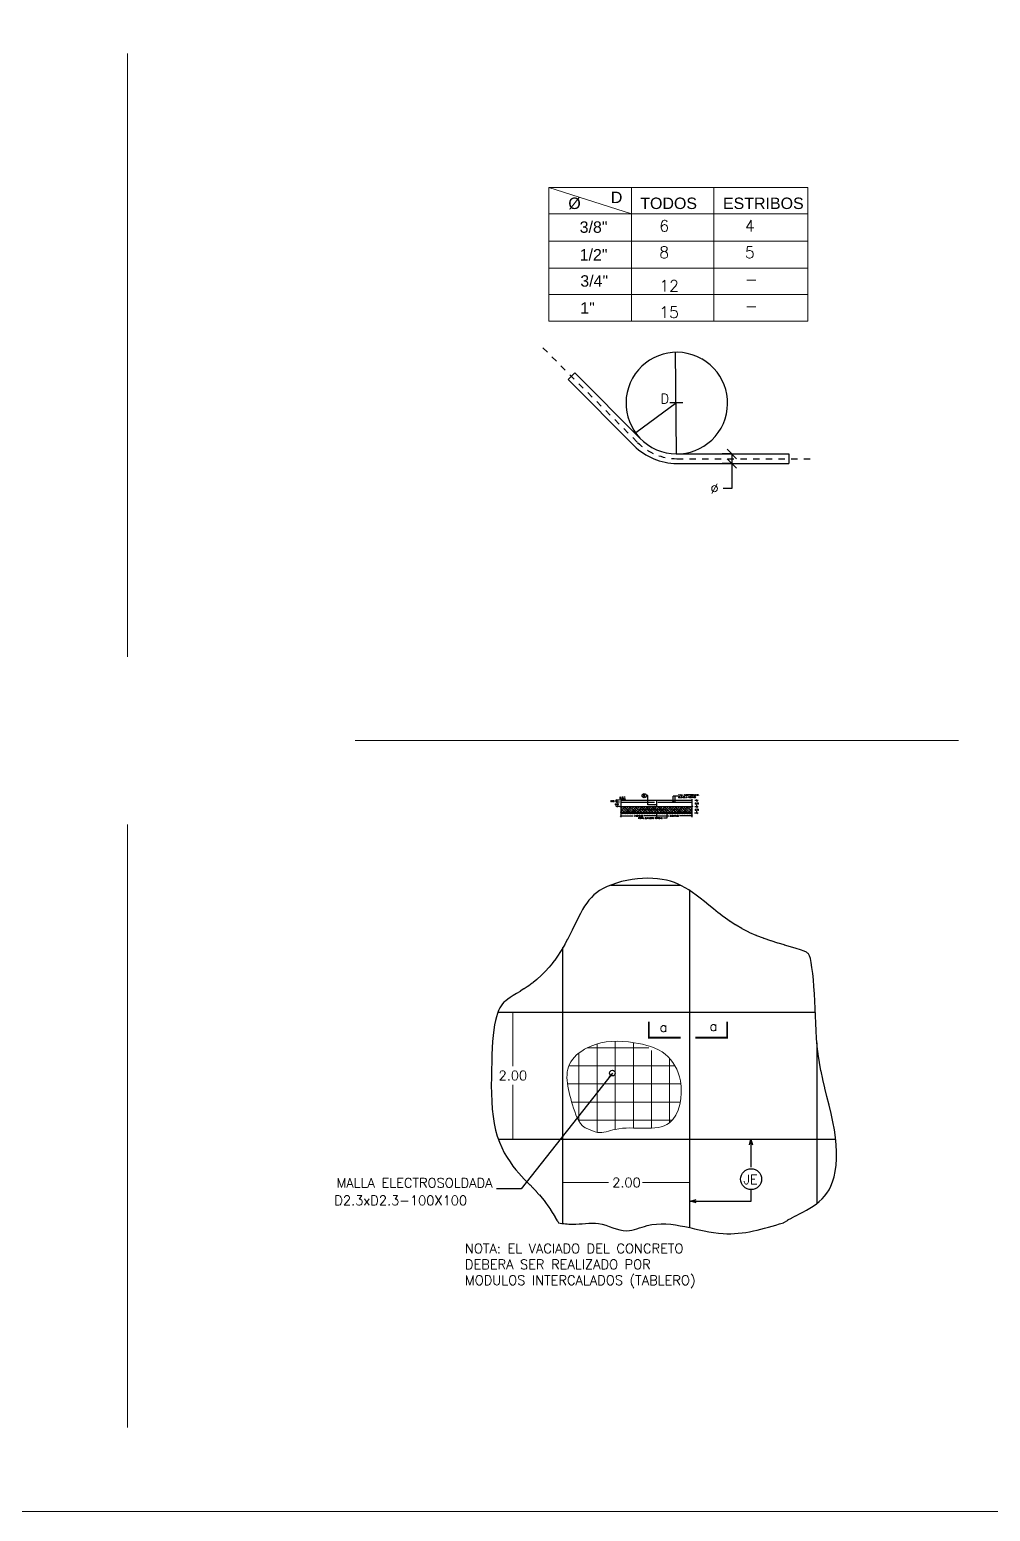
# Model space of a CAD drawing. Header units: millimetres. Extents: x -110 to 118, y 0 to 143.
# Drawn here: x -94.88 to -79.75, y 0 to 23.34 of the extents above; entities that cross this region are included whole.
import ezdxf

# ---------------------------------------------------------------- set-up
doc = ezdxf.new("R2010")
doc.units = ezdxf.units.MM
doc.header["$PDMODE"] = 3
doc.linetypes.add('Dash Style-1', pattern=[0.416641, 0.208282, -0.208359])
doc.layers.get('0').update_dxf_attribs({"lineweight": 0})
for name, color, linetype in [('ACERO', 5, 'Continuous'), ('BORDES', 7, 'Continuous'), ('DETALLES', 7, 'Continuous'), ('DIMTEXTO', 4, 'Continuous'), ('HATCH', 8, 'Continuous'), ('SANITARIOS', 4, 'Continuous'), ('SECCION', 1, 'Continuous'), ('textos', 7, 'Continuous'), ('VIGA-LOSA', 1, 'Continuous')]:
    doc.layers.add(name, color=color, linetype=linetype)
doc.layers.add('COLUMNAS', color=7, linetype='Continuous', lineweight=18)
doc.layers.add('DIM', color=7, linetype='Continuous', lineweight=15)
doc.styles.add('SIMPLEX', font='SIMPLEX', dxfattribs={"height": 0.2})
doc.styles.add('SMPLEX', font='simplex.shx')
doc.styles.add('TITULOS', font='arial.ttf')
doc.dimstyles.new('DIM-10', dxfattribs={"dimscale": 0.1, "dimtxt": 0.2, "dimasz": 0.2, "dimexe": 0.2, "dimexo": 0.2, "dimgap": 0.1, "dimtad": 0, "dimtih": 1, "dimtoh": 1, "dimzin": 0, "dimdsep": 46, "dimtxsty": 'SMPLEX', "dimblk": 'OBLIQUE', "dimcen": 0.2, "dimclrd": 4, "dimclre": 4, "dimclrt": 4, "dimadec": 0, "dimazin": 0, "dimtfac": 1, "dimtmove": 0, "dimatfit": 3, "dimldrblk": 'OPEN30', "dimfxl": 1, "dimtolj": 1, "dimtzin": 0, "dimarcsym": 0})
doc.dimstyles.new('DIM-60', dxfattribs={"dimscale": 0.6, "dimtxt": 0.2, "dimasz": 0.2, "dimexe": 0.2, "dimexo": 0.2, "dimgap": 0.1, "dimtad": 0, "dimtih": 1, "dimtoh": 1, "dimzin": 0, "dimdsep": 46, "dimtxsty": 'SIMPLEX', "dimblk1": 'OBLIQUE', "dimblk2": 'OBLIQUE', "dimsah": 1, "dimcen": 0.2, "dimclrd": 4, "dimclre": 4, "dimclrt": 4, "dimadec": 0, "dimazin": 0, "dimtfac": 1, "dimtmove": 0, "dimatfit": 3, "dimldrblk": 'OPEN30', "dimfxl": 1, "dimtolj": 1, "dimtzin": 0, "dimarcsym": 0})
doc.dimstyles.new('DIM-75', dxfattribs={"dimscale": 0.75, "dimtxt": 0.2, "dimasz": 0.2, "dimexe": 0.2, "dimexo": 0.2, "dimgap": 0.1, "dimtad": 0, "dimtih": 1, "dimtoh": 1, "dimzin": 0, "dimdsep": 46, "dimtxsty": 'SMPLEX', "dimblk1": 'OBLIQUE', "dimblk2": 'OBLIQUE', "dimsah": 1, "dimcen": 0.2, "dimclrd": 4, "dimclre": 4, "dimclrt": 4, "dimadec": 0, "dimazin": 0, "dimtfac": 1, "dimtmove": 0, "dimatfit": 3, "dimldrblk": 'OBLIQUE', "dimfxl": 0.2, "dimfxlon": 1, "dimtfill": 1, "dimtolj": 1, "dimtzin": 0, "dimarcsym": 0})

# ---------------------------------------------------------------- blocks, each defined once
blk = doc.blocks.new('_Oblique')
at = {"layer": 'SANITARIOS', "color": 0, "lineweight": -2}
blk.add_line((-0.5, -0.5), (0.5, 0.5), dxfattribs=at)
blk = doc.blocks.new('*D7')
at = {"layer": 'Defpoints', "color": 0, "transparency": 16777216}
for p in [(-83.747, 16.654), (-83.821, 16.504), (-83.747, 16.504)]:
    blk.add_point(p, dxfattribs=at)
at = {"layer": 'DIM', "color": 4, "lineweight": -2, "transparency": 16777216}
for p, q in [((-83.821, 16.654), (-83.971, 16.654)), ((-83.821, 16.654), (-83.821, 16.504)), ((-83.821, 16.504), (-83.971, 16.504)), ((-83.821, 16.504), (-83.821, 16.107)), ((-83.821, 16.107), (-83.971, 16.107))]:
    blk.add_line(p, q, dxfattribs=at)
at = {"layer": 'DIM', "color": 4, "lineweight": -2, "transparency": 16777216, "xscale": 0.15, "yscale": 0.15, "zscale": 0.15}
for p, rotation in [((-83.821, 16.654), 90), ((-83.821, 16.504), 270)]:
    blk.add_blockref('_Oblique', p, dxfattribs=dict(at, rotation=rotation))
at = {"layer": 'DIM', "color": 4, "transparency": 16777216, "insert": (-84.092, 16.107), "char_height": 0.15, "attachment_point": 5, "style": 'SMPLEX', "bg_fill": 3, "box_fill_scale": 1.1, "bg_fill_color": 256, "bg_fill_true_color": 13158600, "bg_fill_transparency": 0}
blk.add_mtext('\\A1;%%C ', dxfattribs=at)
blk = doc.blocks.new('_Open30')
at = {"layer": 'DIMTEXTO', "color": 0, "lineweight": -2}
for p, q in [((-1, 0.27), (0, 0)), ((0, 0), (-1, -0.27)), ((0, 0), (-1, 0))]:
    blk.add_line(p, q, dxfattribs=at)
blk = doc.blocks.new('_ArchTick')
at = {"color": 0, "linetype": 'ByBlock', "const_width": 0.00591}
blk.add_lwpolyline([(-0.02, -0.02), (0.02, 0.02)], dxfattribs=at)
blk = doc.blocks.new('*D16')
at = {"layer": 'Defpoints', "color": 0, "transparency": 16777216}
for p in [(-84.428, 10.999), (-84.421, 11.099), (-84.371, 10.999)]:
    blk.add_point(p, dxfattribs=at)
at = {"layer": 'DIMTEXTO', "color": 4, "lineweight": -2, "transparency": 16777216}
for p, q in [((-84.408, 10.999), (-84.351, 10.999)), ((-84.401, 11.099), (-84.351, 11.099)), ((-84.371, 11.099), (-84.371, 11.069)), ((-84.371, 10.999), (-84.371, 11.029))]:
    blk.add_line(p, q, dxfattribs=at)
at = {"layer": 'DIMTEXTO', "color": 4, "lineweight": -2, "transparency": 16777216, "xscale": 0.02, "yscale": 0.02, "zscale": 0.02}
for p, rotation in [((-84.371, 11.099), 90), ((-84.371, 10.999), 270)]:
    blk.add_blockref('_Oblique', p, dxfattribs=dict(at, rotation=rotation))
at = {"layer": 'DIMTEXTO', "color": 4, "transparency": 16777216, "insert": (-84.371, 11.049), "char_height": 0.02, "attachment_point": 5, "style": 'SMPLEX'}
blk.add_mtext('\\A1;0.10', dxfattribs=at)
blk = doc.blocks.new('*D17')
at = {"layer": 'Defpoints', "color": 0, "transparency": 16777216}
for p in [(-84.421, 11.199), (-84.421, 11.099), (-84.371, 11.099)]:
    blk.add_point(p, dxfattribs=at)
at = {"layer": 'DIMTEXTO', "color": 4, "lineweight": -2, "transparency": 16777216}
for p, q in [((-84.401, 11.199), (-84.351, 11.199)), ((-84.401, 11.099), (-84.351, 11.099)), ((-84.371, 11.199), (-84.371, 11.169)), ((-84.371, 11.099), (-84.371, 11.129))]:
    blk.add_line(p, q, dxfattribs=at)
at = {"layer": 'DIMTEXTO', "color": 4, "lineweight": -2, "transparency": 16777216, "xscale": 0.02, "yscale": 0.02, "zscale": 0.02}
for p, rotation in [((-84.371, 11.199), 90), ((-84.371, 11.099), 270)]:
    blk.add_blockref('_Oblique', p, dxfattribs=dict(at, rotation=rotation))
at = {"layer": 'DIMTEXTO', "color": 4, "transparency": 16777216, "insert": (-84.371, 11.149), "char_height": 0.02, "attachment_point": 5, "style": 'SMPLEX'}
blk.add_mtext('\\A1;0.10', dxfattribs=at)
blk = doc.blocks.new('*D24')
at = {"layer": 'Defpoints', "color": 0, "transparency": 16777216}
for p in [(-85.628, 11.168), (-85.568, 11.199), (-85.568, 11.168)]:
    blk.add_point(p, dxfattribs=at)
at = {"layer": 'DIM', "color": 4, "lineweight": -2, "transparency": 16777216}
for p, q in [((-85.639, 11.184), (-85.659, 11.184)), ((-85.588, 11.199), (-85.648, 11.199)), ((-85.588, 11.168), (-85.648, 11.168)), ((-85.628, 11.184), (-85.639, 11.184)), ((-85.628, 11.199), (-85.628, 11.168))]:
    blk.add_line(p, q, dxfattribs=at)
at = {"layer": 'DIM', "color": 4, "lineweight": -2, "transparency": 16777216, "xscale": 0.02, "yscale": 0.02, "zscale": 0.02}
for p, rotation in [((-85.628, 11.199), 90), ((-85.628, 11.168), 270)]:
    blk.add_blockref('_Oblique', p, dxfattribs=dict(at, rotation=rotation))
at = {"layer": 'DIM', "color": 4, "transparency": 16777216, "insert": (-85.7, 11.184), "char_height": 0.02, "attachment_point": 5, "style": 'SMPLEX'}
blk.add_mtext('\\A1;0.03', dxfattribs=at)
blk = doc.blocks.new('*D25')
at = {"layer": 'Defpoints', "color": 0, "transparency": 16777216}
for p in [(-85.628, 11.099), (-85.569, 11.099), (-85.568, 11.168)]:
    blk.add_point(p, dxfattribs=at)
at = {"layer": 'DIM', "color": 4, "lineweight": -2, "transparency": 16777216}
for p, q in [((-85.588, 11.168), (-85.648, 11.168)), ((-85.589, 11.099), (-85.648, 11.099)), ((-85.628, 11.168), (-85.628, 11.154)), ((-85.628, 11.099), (-85.628, 11.114))]:
    blk.add_line(p, q, dxfattribs=at)
at = {"layer": 'DIM', "color": 4, "lineweight": -2, "transparency": 16777216, "xscale": 0.02, "yscale": 0.02, "zscale": 0.02}
for p, rotation in [((-85.628, 11.168), 90), ((-85.628, 11.099), 270)]:
    blk.add_blockref('_Oblique', p, dxfattribs=dict(at, rotation=rotation))
at = {"layer": 'DIM', "color": 4, "transparency": 16777216, "insert": (-85.628, 11.134), "char_height": 0.02, "attachment_point": 5, "style": 'SMPLEX'}
blk.add_mtext('\\A1;0.07', dxfattribs=at)
blk = doc.blocks.new('*D18')
at = {"layer": 'Defpoints', "color": 0, "transparency": 16777216}
for p in [(-85.568, 11.016), (-85.008, 11.004), (-85.008, 10.952)]:
    blk.add_point(p, dxfattribs=at)
at = {"layer": 'DIMTEXTO', "color": 4, "lineweight": -2, "transparency": 16777216}
for p, q in [((-85.568, 10.996), (-85.568, 10.932)), ((-85.008, 10.984), (-85.008, 10.932)), ((-85.568, 10.952), (-85.371, 10.952)), ((-85.008, 10.952), (-85.205, 10.952))]:
    blk.add_line(p, q, dxfattribs=at)
at = {"layer": 'DIMTEXTO', "color": 4, "lineweight": -2, "transparency": 16777216, "xscale": 0.02, "yscale": 0.02, "zscale": 0.02, "rotation": 180}
blk.add_blockref('_Oblique', (-85.568, 10.952), dxfattribs=at)
at = {"layer": 'DIMTEXTO', "color": 4, "lineweight": -2, "transparency": 16777216, "xscale": 0.02, "yscale": 0.02, "zscale": 0.02}
blk.add_blockref('_Oblique', (-85.008, 10.952), dxfattribs=at)
at = {"layer": 'DIMTEXTO', "color": 4, "transparency": 16777216, "insert": (-85.288, 10.952), "char_height": 0.02, "attachment_point": 5, "style": 'SMPLEX'}
blk.add_mtext('\\A1;2.00X2.00', dxfattribs=at)
blk = doc.blocks.new('*D26')
at = {"layer": 'Defpoints', "color": 0, "transparency": 16777216}
for p in [(-85.008, 11.004), (-84.449, 11.004), (-84.449, 10.952)]:
    blk.add_point(p, dxfattribs=at)
at = {"layer": 'DIMTEXTO', "color": 4, "lineweight": -2, "transparency": 16777216}
for p, q in [((-85.008, 10.984), (-85.008, 10.932)), ((-84.449, 10.984), (-84.449, 10.932)), ((-85.008, 10.952), (-84.812, 10.952)), ((-84.449, 10.952), (-84.645, 10.952))]:
    blk.add_line(p, q, dxfattribs=at)
at = {"layer": 'DIMTEXTO', "color": 4, "lineweight": -2, "transparency": 16777216, "xscale": 0.02, "yscale": 0.02, "zscale": 0.02, "rotation": 180}
blk.add_blockref('_Oblique', (-85.008, 10.952), dxfattribs=at)
at = {"layer": 'DIMTEXTO', "color": 4, "lineweight": -2, "transparency": 16777216, "xscale": 0.02, "yscale": 0.02, "zscale": 0.02}
blk.add_blockref('_Oblique', (-84.449, 10.952), dxfattribs=at)
at = {"layer": 'DIMTEXTO', "color": 4, "transparency": 16777216, "insert": (-84.728, 10.952), "char_height": 0.02, "attachment_point": 5, "style": 'SMPLEX'}
blk.add_mtext('\\A1;2.00X2.00', dxfattribs=at)

msp = doc.modelspace()

# ---------------------------------------------------------------- hatches: boundary and pattern name
at = {"layer": 'ACERO', "linetype": 'Continuous', "lineweight": 0}
h = msp.add_hatch(dxfattribs=at)
h.set_pattern_fill('NET', color=256, scale=0.09, style=0)
h.set_pattern_definition([(0, (-86.51364, 5.8733), (0, 0.28575), []), (90, (-86.51364, 5.8733), (-0.28575, 0), [])])
edge = h.paths.add_edge_path()
edge.add_spline(control_points=[(-85.127, 7.33), (-85.202, 7.353), (-85.517, 7.417), (-85.962, 7.418), (-86.514, 7.028), (-86.357, 6.468), (-86.213, 6.066), (-86.088, 6.022), (-86.037, 6.004), (-85.898, 5.93), (-85.476, 6.12), (-84.719, 5.873), (-84.542, 6.744), (-84.765, 7.136), (-84.927, 7.242), (-84.959, 7.26)], knot_values=[2.622501, 2.622501, 2.622501, 2.622501, 2.853069, 3.545487, 3.936136, 4.66554, 5.064165, 5.064165, 5.064165, 5.226253, 5.508054, 6.36824, 7.053048, 7.531342, 7.644953, 7.644953, 7.644953, 7.644953], degree=3, periodic=0)
edge.add_line((-84.959, 7.26), (-85.127, 7.26))
edge.add_line((-85.127, 7.26), (-85.127, 7.33))
at = {"layer": 'DETALLES'}
msp.add_hatch(color=4, dxfattribs=at).paths.add_polyline_path([(-85.539, 11.22), (-85.493, 11.22), (-85.516, 11.2)])
at = {"layer": 'HATCH'}
h = msp.add_hatch(dxfattribs=at)
h.set_pattern_fill('EARTH', color=256, scale=0.01, angle=45, style=0)
h.set_pattern_definition([(45, (-1133.731114, 75.70554), (0, 0.0898025612), [0.0635, -0.0635]), (45, (-1133.74795, 75.722376), (0, 0.0898025612), [0.0635, -0.0635]), (45, (-1133.76479, 75.739214), (0, 0.0898025612), [0.0635, -0.0635]), (135, (-1133.76479, 75.75044), (-0.0898025612, 0), [0.0635, -0.0635]), (135, (-1133.74795, 75.76728), (-0.0898025612, 0), [0.0635, -0.0635]), (135, (-1133.731114, 75.784116), (-0.0898025612, 0), [0.0635, -0.0635])])
h.paths.add_polyline_path([(-84.449, 11.004), (-84.449, 11.088), (-84.463, 11.091), (-84.437, 11.099), (-85.58, 11.099), (-85.553, 11.091), (-85.568, 11.088), (-85.568, 11.004)])
h.paths.add_polyline_path([(-84.835, 11.134), (-84.476, 11.134), (-84.476, 11.093), (-84.835, 11.093)], flags=9)
h.paths.add_polyline_path([(-85.159, 11.066), (-84.811, 11.066), (-84.811, 11.036), (-85.159, 11.036)], flags=24)
h = msp.add_hatch(dxfattribs=at)
h.set_pattern_fill('ANSI31', color=256, scale=0.0025, style=0)
h.set_pattern_definition([(45, (-1133.7311135, 75.705538), (-0.005612660076, 0.005612660076), [])])
h.paths.add_polyline_path([(-84.449, 11.004), (-85.568, 11.004), (-85.568, 10.984), (-84.449, 10.984)])

# ---------------------------------------------------------------- linework, layer by layer
for p, q in [((-93.333, 22.96), (-93.333, 13.46)), ((-80.25, 12.14), (-89.75, 12.14)), ((-93.333, 1.32), (-93.333, 10.82))]:
    msp.add_line(p, q)
at = {"color": 0}
for p, q in [((-86.7, 20.849), (-86.7, 18.747)), ((-86.7, 20.849), (-82.623, 20.849)), ((-82.623, 20.849), (-82.623, 18.747)), ((-86.7, 18.747), (-82.623, 18.747))]:
    msp.add_line(p, q, dxfattribs=at)
at = {"color": 1, "lineweight": 20}
for p, q in [((-85.402, 20.433), (-86.7, 20.849)), ((-85.402, 20.849), (-85.402, 18.747)), ((-84.105, 20.849), (-84.105, 18.747)), ((-86.7, 20.433), (-82.623, 20.433)), ((-86.7, 20.006), (-82.623, 20.006)), ((-86.7, 19.579), (-82.623, 19.579)), ((-86.7, 19.163), (-82.623, 19.163))]:
    msp.add_line(p, q, dxfattribs=at)
at = {"layer": 'ACERO', "ltscale": 0.5}
for p, q in [((-85.568, 11.168), (-85.035, 11.168)), ((-84.987, 11.168), (-84.449, 11.168))]:
    msp.add_line(p, q, dxfattribs=at)
at = {"layer": 'ACERO', "ltscale": 0.5, "const_width": 0.005}
for points in [[(-85.506, 11.173, 1), (-85.501, 11.173, 1)], [(-85.306, 11.173, 1), (-85.301, 11.173, 1)], [(-85.106, 11.173, 1), (-85.101, 11.173, 1)], [(-84.911, 11.173, -1), (-84.916, 11.173, -1)], [(-84.711, 11.173, -1), (-84.716, 11.173, -1)], [(-84.511, 11.173, -1), (-84.516, 11.173, -1)]]:
    msp.add_lwpolyline(points, format="xyb", close=True, dxfattribs=at)
at = {"layer": 'BORDES', "color": 1}
for p, q in [((-85.726, 9.864), (-84.633, 9.864)), ((-84.479, 4.467), (-84.479, 9.775)), ((-86.479, 4.544), (-86.479, 8.878)), ((-87.501, 7.864), (-82.508, 7.864)), ((-82.479, 4.852), (-82.479, 7.377)), ((-87.497, 5.864), (-82.185, 5.864))]:
    msp.add_line(p, q, dxfattribs=at)
at = {"layer": 'COLUMNAS', "color": 6, "linetype": 'Continuous', "const_width": 0.03}
for points in [[(-85.127, 7.71), (-85.127, 7.46), (-84.627, 7.46)], [(-83.894, 7.71), (-83.894, 7.46), (-84.394, 7.46)]]:
    msp.add_lwpolyline(points, dxfattribs=at)
at = {"layer": 'DETALLES', "color": 1}
for p, q in [((-84.689, 16.66), (-84.706, 18.26)), ((-86.293, 17.93), (-86.399, 17.824)), ((-86.399, 17.824), (-85.358, 16.782)), ((-86.293, 17.93), (-85.251, 16.888)), ((-84.589, 17.461), (-84.798, 17.459)), ((-82.925, 16.654), (-82.925, 16.504))]:
    msp.add_line(p, q, dxfattribs=at)
at = {"layer": 'DETALLES', "color": 1, "ltscale": 0.3}
msp.add_line((-84.69, 17.46), (-85.334, 16.985), dxfattribs=at)
at = {"layer": 'DETALLES'}
for p, q in [((-84.672, 11.264), (-84.746, 11.264)), ((-84.713, 11.176), (-84.713, 11.264))]:
    msp.add_line(p, q, dxfattribs=at)
at = {"layer": 'DETALLES', "color": 4}
msp.add_lwpolyline([(-85.539, 11.22), (-85.493, 11.22), (-85.516, 11.2), (-85.539, 11.22)], dxfattribs=at)
at = {"layer": 'DETALLES', "color": 1}
msp.add_circle((-85.2, 11.271), 0.0331, dxfattribs=at)
msp.add_arc((-84.686, 17.454), 0.95, 225, 270, dxfattribs=at)
at = {"layer": 'DIM', "color": 4, "linetype": 'Continuous'}
for p, q in [((-86.479, 7.816), (-86.479, 8.659)), ((-86.48, 7.864), (-87.34, 7.864)), ((-87.268, 7.864), (-87.268, 7.014)), ((-87.268, 5.864), (-87.268, 6.72)), ((-86.48, 5.864), (-87.34, 5.864)), ((-86.479, 5.751), (-86.479, 5.107)), ((-84.479, 5.751), (-84.479, 5.107)), ((-86.479, 5.179), (-85.763, 5.179)), ((-84.479, 5.179), (-85.227, 5.179))]:
    msp.add_line(p, q, dxfattribs=at)
at = {"layer": 'DIMTEXTO', "color": 6}
msp.add_lwpolyline([(-83.008, 4.544, -0.009234), (-82.999, 4.55), (-82.946, 4.583, -0.009493), (-82.936, 4.589), (-82.881, 4.619, -0.005791), (-82.875, 4.623), (-82.818, 4.653, -0.002238), (-82.815, 4.654), (-82.757, 4.684), (-82.7, 4.714), (-82.645, 4.744), (-82.591, 4.776), (-82.539, 4.809), (-82.489, 4.843), (-82.443, 4.881), (-82.399, 4.921), (-82.359, 4.964), (-82.323, 5.011), (-82.29, 5.062), (-82.26, 5.121), (-82.234, 5.189), (-82.211, 5.267), (-82.193, 5.354), (-82.18, 5.45), (-82.173, 5.552), (-82.171, 5.661), (-82.176, 5.774), (-82.187, 5.89), (-82.205, 6.011), (-82.229, 6.137), (-82.257, 6.266), (-82.289, 6.398), (-82.322, 6.532, -0.000208), (-82.322, 6.532), (-82.356, 6.666, -0.002758), (-82.356, 6.669), (-82.387, 6.799, -0.005555), (-82.389, 6.806), (-82.416, 6.933, -0.008096), (-82.418, 6.943), (-82.44, 7.066, -0.008192), (-82.442, 7.076), (-82.459, 7.196, -0.007411), (-82.46, 7.205), (-82.474, 7.322, -0.00639), (-82.475, 7.33), (-82.485, 7.446, -0.005162), (-82.486, 7.452), (-82.494, 7.566, -0.003779), (-82.494, 7.571), (-82.5, 7.685, -0.002299), (-82.5, 7.688), (-82.505, 7.803, -0.000789), (-82.505, 7.804), (-82.51, 7.92), (-82.515, 8.036), (-82.521, 8.152), (-82.528, 8.265), (-82.536, 8.373), (-82.546, 8.473), (-82.558, 8.565), (-82.571, 8.643), (-82.584, 8.705), (-82.597, 8.747), (-82.608, 8.771), (-82.614, 8.781), (-82.619, 8.786), (-82.627, 8.793), (-82.647, 8.805), (-82.683, 8.822), (-82.737, 8.842), (-82.809, 8.865), (-82.894, 8.891), (-82.989, 8.919, -0.00108), (-82.991, 8.92), (-83.092, 8.95, -0.003683), (-83.096, 8.951), (-83.2, 8.984, -0.006226), (-83.207, 8.986), (-83.311, 9.022, -0.008938), (-83.321, 9.026), (-83.424, 9.065, -0.012038), (-83.438, 9.07), (-83.537, 9.114, -0.014771), (-83.553, 9.122), (-83.648, 9.17, -0.013965), (-83.663, 9.178), (-83.753, 9.231, -0.012042), (-83.765, 9.239), (-83.85, 9.294, -0.009968), (-83.86, 9.301), (-83.942, 9.359, -0.007769), (-83.949, 9.364), (-84.027, 9.423, -0.005451), (-84.033, 9.427), (-84.107, 9.487, -0.002995), (-84.11, 9.489), (-84.183, 9.548, -0.000364), (-84.183, 9.548), (-84.252, 9.604), (-84.318, 9.656), (-84.38, 9.704), (-84.44, 9.748), (-84.498, 9.787), (-84.555, 9.822), (-84.611, 9.853), (-84.667, 9.88), (-84.725, 9.903), (-84.786, 9.923), (-84.851, 9.939), (-84.919, 9.952), (-84.991, 9.962), (-85.066, 9.968), (-85.144, 9.97), (-85.224, 9.968), (-85.306, 9.961), (-85.389, 9.951), (-85.473, 9.936), (-85.555, 9.918), (-85.635, 9.895), (-85.711, 9.869), (-85.782, 9.841), (-85.845, 9.81), (-85.901, 9.778), (-85.949, 9.744), (-85.992, 9.708), (-86.032, 9.67), (-86.069, 9.627), (-86.104, 9.581), (-86.138, 9.531), (-86.171, 9.477), (-86.203, 9.418), (-86.236, 9.356), (-86.268, 9.291), (-86.301, 9.223), (-86.335, 9.153, -0.001489), (-86.335, 9.152), (-86.37, 9.082, -0.003501), (-86.371, 9.078), (-86.407, 9.009, -0.005531), (-86.41, 9.004), (-86.446, 8.936, -0.007584), (-86.451, 8.928), (-86.489, 8.861, -0.009355), (-86.495, 8.851), (-86.536, 8.786, -0.009971), (-86.542, 8.776), (-86.585, 8.713, -0.010379), (-86.593, 8.703), (-86.638, 8.642, -0.010888), (-86.646, 8.632), (-86.694, 8.573, -0.011504), (-86.703, 8.563), (-86.753, 8.507, -0.012234), (-86.763, 8.497), (-86.814, 8.445, -0.013083), (-86.826, 8.434), (-86.879, 8.385, -0.014056), (-86.892, 8.374), (-86.947, 8.329, -0.014329), (-86.961, 8.319), (-87.018, 8.278, -0.011277), (-87.029, 8.27), (-87.087, 8.232, -0.007213), (-87.094, 8.227), (-87.152, 8.192, -0.002979), (-87.155, 8.19), (-87.212, 8.156), (-87.264, 8.124), (-87.31, 8.095), (-87.349, 8.068), (-87.38, 8.042), (-87.407, 8.017), (-87.43, 7.991), (-87.451, 7.961), (-87.472, 7.928), (-87.491, 7.889), (-87.509, 7.843), (-87.526, 7.79), (-87.542, 7.73), (-87.555, 7.66), (-87.567, 7.582), (-87.577, 7.495), (-87.586, 7.401), (-87.592, 7.3), (-87.597, 7.192), (-87.601, 7.077), (-87.604, 6.957), (-87.606, 6.833), (-87.607, 6.707), (-87.605, 6.581), (-87.601, 6.456), (-87.592, 6.334), (-87.58, 6.217), (-87.563, 6.106), (-87.541, 6.003), (-87.513, 5.907), (-87.48, 5.816), (-87.443, 5.73), (-87.402, 5.649), (-87.358, 5.573), (-87.312, 5.503), (-87.266, 5.438), (-87.22, 5.379), (-87.175, 5.325), (-87.131, 5.277), (-87.087, 5.231), (-87.043, 5.186), (-86.998, 5.141, -0.001376), (-86.996, 5.14), (-86.952, 5.095, -0.004848), (-86.948, 5.091), (-86.905, 5.046, -0.008209), (-86.898, 5.039), (-86.856, 4.992, -0.010408), (-86.848, 4.983), (-86.807, 4.934, -0.009455), (-86.8, 4.925), (-86.761, 4.874, -0.008019), (-86.755, 4.866), (-86.717, 4.813, -0.006813), (-86.713, 4.806), (-86.676, 4.752, -0.005781), (-86.673, 4.747), (-86.638, 4.693, -0.004876), (-86.635, 4.688), (-86.602, 4.634, -0.004058), (-86.599, 4.63), (-86.568, 4.577, -0.003287), (-86.566, 4.574), (-86.549, 4.544)], format="xyb", dxfattribs=at)
at = {"layer": 'DIMTEXTO'}
msp.add_circle((-83.516, 5.232), 0.165, dxfattribs=at)
at = {"layer": 'DIMTEXTO', "color": 6}
msp.add_spline([(-86.549, 4.544), (-86.329, 4.522), (-85.918, 4.534), (-85.473, 4.42), (-85.154, 4.5), (-83.957, 4.374), (-83.008, 4.544)], degree=3, dxfattribs=at)
at = {"layer": 'SECCION', "color": 3, "lineweight": 30}
for p, q in [((-85.568, 11.215), (-85.568, 11.103)), ((-84.449, 11.215), (-84.449, 11.103)), ((-85.582, 11.099), (-85.568, 11.103)), ((-85.582, 11.099), (-85.553, 11.091)), ((-85.568, 11.088), (-85.553, 11.091)), ((-85.568, 11.088), (-85.568, 10.976)), ((-84.434, 11.099), (-84.463, 11.091)), ((-84.449, 11.088), (-84.463, 11.091)), ((-84.434, 11.099), (-84.449, 11.103)), ((-84.449, 11.088), (-84.449, 10.976))]:
    msp.add_line(p, q, dxfattribs=at)
at = {"layer": 'SECCION', "ltscale": 0.5}
for p, q in [((-85.58, 11.099), (-84.437, 11.099)), ((-85.568, 11.199), (-85.013, 11.199)), ((-85.013, 11.199), (-85.008, 11.192)), ((-85.003, 11.199), (-85.008, 11.192)), ((-85.008, 11.192), (-85.008, 11.099)), ((-85.003, 11.199), (-84.449, 11.199))]:
    msp.add_line(p, q, dxfattribs=at)
at = {"layer": 'SECCION'}
msp.add_line((-85.568, 11.004), (-84.449, 11.004), dxfattribs=at)
at = {"layer": 'VIGA-LOSA', "linetype": 'Continuous', "lineweight": 0, "start_tangent": (-0.943319, 0.331887), "end_tangent": (-0.943319, 0.331887)}
msp.add_spline([(-86.088, 6.022), (-86.311, 6.352), (-86.355, 7.08), (-86.049, 7.323), (-85.359, 7.381), (-84.867, 7.198), (-84.63, 6.783), (-84.803, 6.12), (-85.657, 6.016), (-85.935, 5.969), (-86.088, 6.022)], degree=3, dxfattribs=at)

# ---------------------------------------------------------------- block references
at = {"layer": 'DIM', "color": 4, "linetype": 'Continuous'}
for p, xscale, yscale, zscale, rotation in [((-87.268, 7.864), 0.0799999999999841, 0.0799999999999841, 0.0799999999999841, 90), ((-87.268, 5.864), 0.0799999999999841, 0.0799999999999841, 0.0799999999999841, 270), ((-86.479, 5.179), 0.0800000000000409, 0.0800000000000409, 0.0800000000000409, 180)]:
    msp.add_blockref('_ArchTick', p, dxfattribs=dict(at, xscale=xscale, yscale=yscale, zscale=zscale, rotation=rotation))
at = {"layer": 'DIM', "color": 4, "linetype": 'Continuous', "xscale": 0.0800000000000409, "yscale": 0.0800000000000409, "zscale": 0.0800000000000409}
msp.add_blockref('_ArchTick', (-84.479, 5.179), dxfattribs=at)

# ---------------------------------------------------------------- texts
at = {"layer": 'DIM', "color": 4, "linetype": 'Continuous', "style": 'SMPLEX'}
for p in [(-84.958, 7.55), (-84.171, 7.567)]:
    msp.add_text('a', height=0.15, dxfattribs=at).set_placement(p)
at = {"layer": 'DIM', "color": 4, "linetype": 'Continuous', "char_height": 0.15, "attachment_point": 5, "style": 'SMPLEX'}
for s, insert in [('\\A1;2.00', (-87.268, 6.864)), ('MALLA ELECTROSOLDADA', (-88.816, 5.174)), ('\\A1;2.00', (-85.479, 5.179)), ('JE', (-83.524, 5.227)), ('D2.3xD2.3-100X100', (-89.033, 4.897)), ('\\pxql;NOTA: EL VACIADO DEL CONCRETO\\PDEBERA SER REALIZADO POR \\PMODULOS INTERCALADOS (TABLERO)', (-86.206, 3.865))]:
    msp.add_mtext(s, dxfattribs=dict(at, insert=insert))
at = {"layer": 'textos', "color": 1}
for s, height, style, p in [('D', 0.18, 'TITULOS', (-85.725, 20.604)), ('%%C', 0.18, 'TITULOS', (-86.394, 20.511)), ('TODOS', 0.18, 'TITULOS', (-85.262, 20.511)), ('ESTRIBOS', 0.18, 'TITULOS', (-83.96, 20.511)), ('3/8"', 0.18, 'TITULOS', (-86.216, 20.136)), ('6', 0.18, 'SIMPLEX', (-84.962, 20.155)), ('4', 0.18, 'SIMPLEX', (-83.614, 20.155)), ('1/2"', 0.18, 'TITULOS', (-86.216, 19.7)), ('8', 0.18, 'SIMPLEX', (-84.962, 19.738)), ('5', 0.18, 'SIMPLEX', (-83.614, 19.738)), ('3/4"', 0.18, 'TITULOS', (-86.206, 19.288)), ('12', 0.18, 'SIMPLEX', (-84.962, 19.211)), ('-', 0.18, 'SIMPLEX', (-83.614, 19.311)), ('1"', 0.18, 'TITULOS', (-86.206, 18.863)), ('15', 0.18, 'SIMPLEX', (-84.962, 18.795)), ('-', 0.18, 'SIMPLEX', (-83.614, 18.895)), ('D', 0.15, 'SIMPLEX', (-84.941, 17.449))]:
    msp.add_text(s, height=height, dxfattribs=dict(at, style=style)).set_placement(p)
at = {"layer": 'textos', "style": 'SIMPLEX'}
for s, insert, char_height, attachment_point in [('{\\LN.P.T}', (-85.498, 11.238), 0.0267, 6), ('JE', (-85.18, 11.273), 0.03, 6), ('{\\C4;MALLA ELECTROSOLDADA}', (-84.665, 11.292), 0.02, 1), ('{\\C4;D2.3xD2.3-100X100}', (-84.665, 11.259), 0.02, 1), ('RELLENO COMPACTADO', (-85.154, 11.041), 0.02, 7), ('PERFIL SUPUESTO TERRENO', (-84.915, 10.908), 0.02, 9)]:
    msp.add_mtext(s, dxfattribs=dict(at, insert=insert, char_height=char_height, attachment_point=attachment_point))

# ---------------------------------------------------------------- dimensions: what is measured, and where the dimension line sits
at = {"layer": 'DIM'}
dim = msp.add_linear_dim(base=(-83.821, 16.504), p1=(-83.747, 16.654), p2=(-83.747, 16.504), angle=270, text='%%C ', dimstyle='DIM-75', dxfattribs=at)
dim.commit()
dim.dimension.update_dxf_attribs({"geometry": '*D7', "text_midpoint": (-84.092, 16.107), "dimtype": 161})
dim = msp.add_linear_dim(base=(-85.628, 11.168), p1=(-85.568, 11.199), p2=(-85.568, 11.168), angle=90, dimstyle='DIM-10', override={"dimtmove": 1}, dxfattribs=at)
dim.commit()
dim.dimension.update_dxf_attribs({"geometry": '*D24', "text_midpoint": (-85.669, 11.184), "dimtype": 160})
dim = msp.add_linear_dim(base=(-85.628, 11.099), p1=(-85.568, 11.168), p2=(-85.569, 11.099), angle=90, dimstyle='DIM-10', override={"dimtmove": 1}, dxfattribs=at)
dim.commit()
dim.dimension.update_dxf_attribs({"geometry": '*D25', "text_midpoint": (-85.628, 11.134)})
at = {"layer": 'DIMTEXTO'}
for base, p1, p2, picture, middle in [((-84.371, 11.099), (-84.421, 11.199), (-84.421, 11.099), '*D17', (-84.371, 11.149)), ((-84.371, 10.999), (-84.421, 11.099), (-84.428, 10.999), '*D16', (-84.371, 11.049))]:
    dim = msp.add_linear_dim(base=base, p1=p1, p2=p2, angle=90, dimstyle='DIM-10', dxfattribs=at)
    dim.commit()
    dim.dimension.update_dxf_attribs({"geometry": picture, "text_midpoint": middle})
for base, p1, p2, picture, middle in [((-85.008, 10.952), (-85.568, 11.016), (-85.008, 11.004), '*D18', (-85.288, 10.952)), ((-84.449, 10.952), (-85.008, 11.004), (-84.449, 11.004), '*D26', (-84.728, 10.952))]:
    dim = msp.add_linear_dim(base=base, p1=p1, p2=p2, text='2.00X2.00', dimstyle='DIM-10', dxfattribs=at)
    dim.commit()
    dim.dimension.update_dxf_attribs({"geometry": picture, "text_midpoint": middle})

# ---------------------------------------------------------------- leaders
at = {"layer": 'DETALLES'}
for points in [[(-85.011, 11.129), (-85.145, 11.129), (-85.145, 11.272), (-85.166, 11.272)], [(-84.746, 11.168), (-84.746, 11.264)], [(-84.843, 11.004), (-84.843, 10.917), (-84.897, 10.917)]]:
    msp.add_leader(points, dimstyle='DIM-10', override={"dimgap": 0.1, "dimtad": 0}, dxfattribs=at)
at = {"layer": 'DETALLES', "path_type": 1}
for points in [[(-85.398, 11.027), (-85.284, 11.05), (-85.167, 11.053)], [(-84.556, 11.075), (-84.67, 11.05), (-84.799, 11.052)]]:
    msp.add_leader(points, dimstyle='DIM-10', override={"dimgap": 0.1, "dimtad": 0, "dimldrblk": 'DotSmall'}, dxfattribs=at)
at = {"layer": 'DIMTEXTO', "color": 6}
for points, override in [([(-85.701, 6.903), (-87.136, 5.079), (-87.527, 5.079)], {"dimasz": 0.15, "dimldrblk": 'DotBlank'}), ([(-83.519, 5.864), (-83.519, 5.421)], {"dimasz": 0.15}), ([(-84.47, 4.885), (-83.514, 4.885), (-83.514, 5.06)], {"dimasz": 0.15})]:
    msp.add_leader(points, dimstyle='DIM-60', override=override, dxfattribs=at)

# ---------------------------------------------------------------- next in the draw order: linework, layer by layer
msp.add_lwpolyline([(-60, 37.634), (-110, 37.634), (-110, 0), (-60, 0)], close=True)
at = {"layer": 'DETALLES', "color": 1}
for p, q in [((-84.686, 16.654), (-82.925, 16.654)), ((-84.686, 16.504), (-82.925, 16.504))]:
    msp.add_line(p, q, dxfattribs=at)
at = {"layer": 'DETALLES', "color": 1, "linetype": 'Dash Style-1', "ltscale": 0.01}
msp.add_lwpolyline([(-86.795, 18.326), (-85.304, 16.835, 0.198912), (-84.686, 16.579), (-82.518, 16.579)], format="xyb", dxfattribs=at)
at = {"layer": 'DETALLES', "color": 1}
msp.add_arc((-84.686, 17.454), 0.8, 60.8357, 60.4678, dxfattribs=at)

doc.saveas('drawing.dxf')
